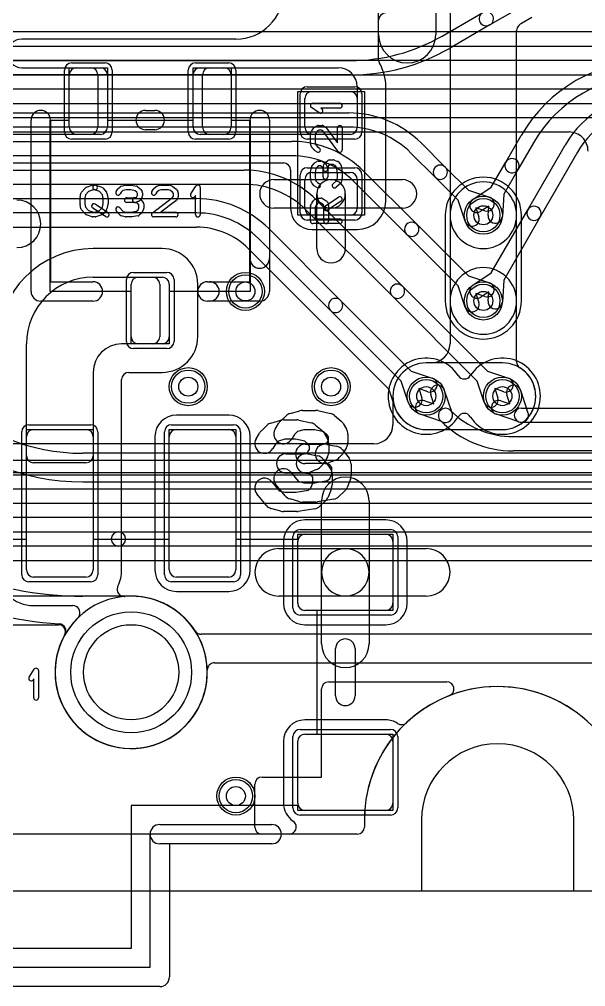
# Model space of a CAD drawing. Extents: x 0 to 57.3, y -1 to 20.5.
# Drawn here: x 35.73 to 41.67, y -1 to 9.16 of the extents above; entities that cross this region are included whole.
import ezdxf

# ---------------------------------------------------------------- set-up
doc = ezdxf.new("R2010")
doc.units = 0
for name, color, linetype in [('Hole', 1, 'CONTINUOUS'), ('L1', 3, 'CONTINUOUS'), ('L2', 3, 'CONTINUOUS'), ('L3', 3, 'CONTINUOUS'), ('L4', 3, 'CONTINUOUS'), ('MetalMask-A', 176, 'CONTINUOUS'), ('Outline', 7, 'CONTINUOUS'), ('PartsArea-A', 111, 'CONTINUOUS'), ('PartsArea-B', 111, 'CONTINUOUS'), ('PartsSilk-A', 221, 'CONTINUOUS'), ('Resist-A', 2, 'CONTINUOUS'), ('Resist-B', 2, 'CONTINUOUS'), ('Silk-A', 140, 'CONTINUOUS')]:
    doc.layers.add(name, color=color, linetype=linetype)

msp = doc.modelspace()

# ---------------------------------------------------------------- linework, layer by layer
at = {"layer": 'Hole'}
for centre, radius in [((40.6, 7.1), 0.1), ((38.1, 6.3), 0.1), ((40.6, 6.2), 0.1), ((37.5, 5.3), 0.1), ((39, 5.3), 0.1), ((40, 5.2), 0.1), ((40.8, 5.2), 0.1), ((36.9, 2.3), 0.5), ((38, 1), 0.1)]:
    msp.add_circle(centre, radius, dxfattribs=at)
at = {"layer": 'L1'}
for p, q in [((39.5, 9), (39.5, 10)), ((40.1, 10), (40.1, 9)), ((39.5, 8.73402), (39.5, 9.14996)), ((38, 8.95), (35.75, 8.95)), ((35.75, 8.65), (36.47503, 8.65)), ((36.325, 8.65), (36.575, 8.65)), ((37.625, 8.65), (37.875, 8.65)), ((37.72497, 8.65), (39.075, 8.65)), ((36.25, 8.025), (36.25, 8.575)), ((36.55, 8.57503), (36.55, 8.02497)), ((36.65, 8.575), (36.65, 8.025)), ((37.55, 8.025), (37.55, 8.575)), ((37.65, 8.02497), (37.65, 8.57503)), ((37.95, 8.575), (37.95, 8.025)), ((39.275, 8.45), (39.275, 8.02497)), ((39.57504, 7.24996), (39.57504, 8.45)), ((38.8, 8.4), (39.2, 8.4)), ((38.725, 8.025), (38.725, 8.325)), ((39.275, 8.325), (39.275, 8.025)), ((36.47503, 7.95), (34.53284, 7.95)), ((36.575, 7.95), (36.325, 7.95)), ((37.875, 7.95), (37.625, 7.95)), ((39.20003, 7.95), (37.72497, 7.95)), ((39.2, 7.95), (38.8, 7.95)), ((35.625, 7.65), (38.49996, 7.65)), ((38.57496, 7.575), (38.57496, 7.175)), ((38.8, 7.55), (39.2, 7.55)), ((38.4, 7.475), (39, 7.475)), ((38.725, 7.175), (38.725, 7.475)), ((39, 7.475), (39.75, 7.475)), ((39.275, 7.475), (39.275, 7.175)), ((38.85, 6.75), (38.85, 7.325)), ((39.15, 7.325), (39.15, 6.75)), ((39, 7.175), (38.4, 7.175)), ((39.75, 7.175), (39, 7.175)), ((39.2, 7.1), (38.8, 7.1)), ((38.8, 6.94996), (39.27504, 6.94996)), ((37.225, 6.75004), (36.5, 6.75004)), ((36.5, 6.45), (37.12503, 6.45)), ((36.975, 6.45), (37.225, 6.45)), ((36.9, 5.825), (36.9, 6.375)), ((37.2, 6.37503), (37.2, 5.82497)), ((37.3, 6.375), (37.3, 5.825)), ((37.60004, 5.825), (37.60004, 6.375)), ((35.8, 4.57497), (35.8, 5.75)), ((37.12503, 5.75), (36.8, 5.75)), ((37.225, 5.75), (36.975, 5.75)), ((40.8, 5.55004), (40, 5.55004)), ((36.5, 5.45), (36.5, 4.57497)), ((36.87504, 5.44996), (37.225, 5.44996)), ((36.80004, 3.375), (36.80004, 5.37496)), ((37.925, 5.00004), (37.375, 5.00004)), ((35.8, 3.375), (35.8, 4.775)), ((35.875, 4.85), (36.425, 4.85)), ((36.5, 4.775), (36.5, 3.375)), ((37.14996, 4.775), (37.14996, 3.375)), ((37.3, 3.375), (37.3, 4.775)), ((37.375, 4.85), (37.925, 4.85)), ((38, 4.775), (38, 3.375)), ((38.15004, 3.375), (38.15004, 4.775)), ((40, 4.84996), (40.8, 4.84996)), ((36.42503, 4.5), (35.87497, 4.5)), ((38.9, 3.35), (38.9, 4.1)), ((39.4, 4.1), (39.4, 3.35)), ((39.575, 3.90004), (38.725, 3.90004)), ((38.49996, 3.675), (38.49996, 3.025)), ((38.65, 3.025), (38.65, 3.675)), ((38.725, 3.75), (39.575, 3.75)), ((39.65, 3.675), (39.65, 3.025)), ((39.80004, 3.025), (39.80004, 3.675)), ((38.45, 3.6), (39.15, 3.6)), ((39.15, 3.6), (40, 3.6)), ((36.425, 3.3), (35.875, 3.3)), ((37.925, 3.3), (37.375, 3.3)), ((38.9, 2.6), (38.9, 3.35)), ((39.4, 3.35), (39.4, 2.6)), ((37.375, 3.14996), (37.925, 3.14996)), ((39.15, 3.1), (38.45, 3.1)), ((40, 3.1), (39.15, 3.1)), ((35.875, 2.99996), (36.28753, 2.99996)), ((39.575, 2.95), (38.725, 2.95)), ((38.725, 2.79996), (39.575, 2.79996)), ((38.975, 2.2), (40.21615, 2.2)), ((38.9, 1.2), (38.9, 2.125)), ((39.575, 1.80004), (38.725, 1.80004)), ((38.725, 1.65), (39.575, 1.65)), ((38.49996, 1.575), (38.49996, 0.925)), ((38.65, 0.925), (38.65, 1.575)), ((39.65, 1.575), (39.65, 0.925)), ((38.2, 0.67497), (38.2, 1.12503)), ((38.27497, 1.2), (38.9, 1.2)), ((39.575, 0.85), (38.725, 0.85)), ((39.35, 0.75), (39.35, 0.675)), ((38.5591, 0.6), (32.2409, 0.6)), ((39.275, 0.6), (38.27497, 0.6))]:
    msp.add_line(p, q, dxfattribs=at)
for centre in [(40.6, 7.1), (38.1, 6.3), (40.6, 6.2), (37.5, 5.3), (39, 5.3), (40, 5.2), (40.8, 5.2), (38, 1)]:
    msp.add_circle(centre, 0.2, dxfattribs=at)
for centre, radius, start, end in [((38, 9.45), 0.5, -90, 0), ((39.575, 9.14996), 0.075, 90, 180), ((35.75, 8.8), 0.15, 90, -90), ((39.8, 9), 0.3, 180, 0), ((36.325, 8.575), 0.075, 90, 180), ((36.47503, 8.57503), 0.07497, 0, 90), ((36.575, 8.575), 0.075, 0, 90), ((37.625, 8.575), 0.075, 90, 180), ((37.72497, 8.57503), 0.07497, 90, 180), ((37.875, 8.575), 0.075, 0, 90), ((39.075, 8.45), 0.2, 0, 90), ((39.57497, 8.73402), 0.07497, 180, -150.391623), ((39.075, 8.45), 0.50004, 0, 29.598496), ((38.8, 8.325), 0.075, 90, 180), ((39.2, 8.325), 0.075, 0, 90), ((36.325, 8.025), 0.075, 180, -90), ((36.47503, 8.02497), 0.07497, -90, 0), ((36.575, 8.025), 0.075, -90, 0), ((37.625, 8.025), 0.075, 180, -90), ((37.72497, 8.02497), 0.07497, 180, -90), ((37.875, 8.025), 0.075, -90, 0), ((38.8, 8.025), 0.075, 180, -90), ((39.2, 8.025), 0.075, -90, 0), ((39.20003, 8.02497), 0.07497, -90, 0), ((38.49996, 7.575), 0.075, 0, 90), ((38.8, 7.475), 0.075, 90, 180), ((39.2, 7.475), 0.075, 0, 90), ((38.4, 7.325), 0.15, 90, -90), ((39, 7.325), 0.15, 0, 180), ((39, 7.325), 0.15, 90, -90), ((39, 7.325), 0.15, -90, 90), ((39.75, 7.325), 0.15, -90, 90), ((40.6, 7.1), 0.35004, 90, -90), ((40.6, 7.1), 0.35004, -90, 90), ((35.7, 7.01), 0.25, -90, 90), ((39.27504, 7.24996), 0.3, -90, 0), ((38.8, 7.175), 0.22504, 180, -90), ((38.8, 7.175), 0.075, 180, -90), ((39.2, 7.175), 0.075, -90, 0), ((36.5, 5.75), 1.00004, 90, 180), ((37.225, 6.375), 0.37504, 0, 90), ((39, 6.75), 0.15, 180, 0), ((40.6, 6.2), 0.35004, 90, -90), ((40.6, 6.2), 0.35004, -90, 90), ((36.5, 5.75), 0.7, 90, 180), ((36.975, 6.375), 0.075, 90, 180), ((37.12503, 6.37503), 0.07497, 0, 90), ((37.225, 6.375), 0.075, 0, 90), ((36.975, 5.825), 0.075, 180, -90), ((37.12503, 5.82497), 0.07497, -90, 0), ((37.225, 5.825), 0.37504, -90, 0), ((37.225, 5.825), 0.075, -90, 0), ((36.8, 5.45), 0.3, 90, 180), ((40, 5.2), 0.35004, 90, -90), ((40.8, 5.2), 0.35004, -90, 90), ((36.87504, 5.37496), 0.075, 90, 180), ((37.375, 4.775), 0.22504, 90, 180), ((37.925, 4.775), 0.22504, 0, 90), ((35.875, 4.775), 0.075, 90, 180), ((36.425, 4.775), 0.075, 0, 90), ((37.375, 4.775), 0.075, 90, 180), ((37.925, 4.775), 0.075, 0, 90), ((35.87497, 4.57497), 0.07497, 180, -90), ((36.42503, 4.57497), 0.07497, -90, 0), ((39.15, 4.1), 0.25, 0, 180), ((38.725, 3.675), 0.22504, 90, 180), ((39.575, 3.675), 0.22504, 0, 90), ((38.725, 3.675), 0.075, 90, 180), ((39.575, 3.675), 0.075, 0, 90), ((38.45, 3.35), 0.25, 90, -90), ((39.15, 3.35), 0.25, 90, -90), ((39.15, 3.35), 0.25, 0, 180), ((39.15, 3.35), 0.25, -90, 90), ((40, 3.35), 0.25, -90, 90), ((35.875, 3.375), 0.37504, 180, -90), ((35.875, 3.375), 0.075, 180, -90), ((36.425, 3.375), 0.075, -90, 0), ((36.425, 3.375), 0.37504, -26.757719, 0), ((37.375, 3.375), 0.22504, 180, -90), ((37.375, 3.375), 0.075, 180, -90), ((37.925, 3.375), 0.22504, -90, 0), ((37.925, 3.375), 0.075, -90, 0), ((39.15, 3.35), 0.25, 180, 0), ((36.82663, 3.17195), 0.075, 161.562635, -90), ((36.8266, 3.17196), 0.07497, 152.867581, 161.562634), ((36.89999, 2.29999), 0.80004, 134.421172, 94.808961), ((36.82663, 3.17192), 0.07497, -90, -85.187491), ((36.28753, 2.92496), 0.075, -22.629854, 90), ((38.725, 3.025), 0.22504, 180, -90), ((38.725, 3.025), 0.075, 180, -90), ((39.575, 3.025), 0.22504, -90, 0), ((39.575, 3.025), 0.075, -90, 0), ((36.28755, 2.92493), 0.07497, -45.578289, -22.614574), ((39.15, 2.6), 0.25, 180, 0), ((38.975, 2.125), 0.075, 90, 180), ((40.75, 0.75), 1.4, 0, 133.194208), ((40.21615, 2.125), 0.075, -68.785884, 90), ((40.75, 0.75), 1.4, 111.219186, 180), ((38.725, 1.575), 0.22504, 90, 180), ((39.575, 1.575), 0.22504, 56.54578, 90), ((39.74041, 1.82533), 0.075, -123.459114, -46.80999), ((38.725, 1.575), 0.075, 90, 180), ((39.575, 1.575), 0.075, 0, 90), ((38.27497, 1.12503), 0.07497, 90, 180), ((38.725, 0.925), 0.22504, 180, -123.567905), ((38.725, 0.925), 0.075, 180, -90), ((39.575, 0.925), 0.075, -90, 0), ((38.5591, 0.675), 0.075, -90, 45), ((38.55912, 0.67502), 0.07497, 45, 56.434991), ((38.27497, 0.67497), 0.07497, 180, -90), ((39.275, 0.675), 0.075, -90, 0)]:
    msp.add_arc(centre, radius, start, end, dxfattribs=at)
at = {"layer": 'L2'}
for p, q in [((40.24996, 14.44996), (40.24996, 5.75004)), ((40.83598, 7.65874), (40.99692, 7.9375)), ((41.12683, 7.8625), (40.96588, 7.58374)), ((41.06692, 7.15874), (41.45879, 7.8375)), ((41.5887, 7.7625), (41.19682, 7.08374)), ((40.68388, 7.39528), (40.83598, 7.65874)), ((40.96588, 7.58374), (40.81378, 7.32028)), ((40.48966, 7.26681), (40.68388, 7.39528)), ((40.81378, 7.32028), (40.79963, 7.08785)), ((40.656, 7.197), (40.57242, 7.14171)), ((40.64991, 7.09697), (40.656, 7.197)), ((40.68388, 6.49529), (41.06692, 7.15874)), ((41.19682, 7.08374), (40.81378, 6.42028)), ((40.48966, 6.36681), (40.68388, 6.49529)), ((40.81378, 6.42028), (40.79963, 6.18785)), ((40.656, 6.297), (40.57242, 6.24171)), ((40.64991, 6.19697), (40.656, 6.297)), ((40.04996, 5.55004), (40, 5.55004)), ((39.64996, 5.2), (39.64996, 4.90004)), ((40.07919, 5.12081), (40.04742, 5.21585)), ((40.18968, 5.26341), (40.26442, 5.03983)), ((40.87919, 5.12081), (40.84742, 5.21585)), ((40.98968, 5.26341), (41.06555, 5.03644)), ((39.98415, 5.15258), (40.07919, 5.12081)), ((40.78415, 5.15258), (40.87919, 5.12081)), ((40.16015, 4.93558), (39.93659, 5.01032)), ((40.25557, 5.05048), (40.26014, 5.04591)), ((40.96356, 4.93445), (40.73659, 5.01032)), ((41, 5.075), (42.59944, 5.075)), ((40.15408, 4.93984), (40.14951, 4.94442)), ((42.59944, 4.925), (41, 4.925)), ((40.9142, 4.775), (42.95253, 4.775)), ((39.44996, 4.70004), (34.11216, 4.70004)), ((42.95253, 4.625), (40.9142, 4.625)), ((23.07634, 4.4), (43.62366, 4.4)), ((36.9, 3.10005), (33.9, 3.10005)), ((34.66484, 2.80001), (36.13516, 2.80001)), ((44.54634, 2.7), (37.63488, 2.7)), ((37.77465, 2.39996), (44.22351, 2.39996)), ((39.34996, 0.75), (39.34996, 0.67501)), ((39.27499, 0.60004), (26.96177, 0.60004))]:
    msp.add_line(p, q, dxfattribs=at)
for centre in [(40.6, 7.1), (38.1, 6.3), (40.6, 6.2), (37.5, 5.3), (39, 5.3), (40, 5.2), (40.8, 5.2), (38, 1)]:
    msp.add_circle(centre, 0.2, dxfattribs=at)
for centre, radius, start, end in [((42.36091, 7.15), 1.575, 90, 150), ((42.36091, 7.15), 1.425, 90, 149.999875), ((42.38977, 7.3), 1.075, 89.999467, 149.999845), ((42.38977, 7.3), 0.925, 89.999381, 149.999892), ((40.90093, 7.62124), 0.075, 149.999272, -30.001208), ((40.90093, 7.62124), 0.075, -30.000728, 150.000664), ((40.53104, 7.20426), 0.075, 123.486659, -56.515445), ((41.13187, 7.12124), 0.075, 149.999272, -29.999856), ((41.13187, 7.12124), 0.075, -30.000728, 150.000381), ((40.72477, 7.09241), 0.075, 176.514209, -3.482894), ((40.53104, 6.30426), 0.075, 123.486659, -56.515445), ((40.72477, 6.19241), 0.075, 176.514209, -3.482894), ((40.04996, 5.75004), 0.2, -90, 0), ((40, 5.2), 0.35004, 90, 180), ((40.11855, 5.23963), 0.075, 18.485681, -161.516599), ((40.91855, 5.23963), 0.075, 18.485681, -161.515874), ((39.96037, 5.08145), 0.075, 71.514319, -108.486295), ((40.76037, 5.08145), 0.075, 71.514319, -108.484126), ((40.20254, 4.99745), 0.075, 45, -135), ((40.20254, 4.99745), 0.075, -124.416847, 34.406227), ((40.9142, 5.7), 0.925, -134.998686, -90), ((41, 5), 0.075, 90, -90), ((41, 5), 0.075, -119.070187, 29.070187), ((39.44996, 4.90004), 0.2, -90, 0), ((40.9142, 5.7), 1.075, -134.998492, -90), ((36.9, 2.30001), 0.80004, 32.875073, 90), ((36.13516, 2.72504), 0.07497, -29.064254, 90), ((36.9, 2.29999), 0.80004, 150.937605, 1.637375), ((37.63488, 2.77497), 0.07497, -147.126087, -90), ((37.77465, 2.32499), 0.07497, 90, -178.364296), ((40.75, 0.75), 1.40004, 0, 180), ((39.27499, 0.67501), 0.07497, -90, 0)]:
    msp.add_arc(centre, radius, start, end, dxfattribs=at)
at = {"layer": 'L3'}
for p, q in [((43.65822, 9.025), (23.04178, 9.025)), ((27.81421, 8.87499), (43.0858, 8.87499)), ((43.0858, 8.72499), (27.81421, 8.72499)), ((28.01419, 8.57498), (42.4858, 8.57499)), ((42.4858, 8.42499), (28.01419, 8.42498)), ((28.21419, 8.27498), (42.21092, 8.27499)), ((42.21092, 8.12499), (28.21419, 8.12498)), ((28.21419, 7.97494), (41.49996, 7.97495)), ((40.19996, 7.1), (40.19996, 6.2)), ((41.00004, 6.2), (41.00004, 7.1)), ((43.55513, 4.60004), (36.39264, 4.60004)), ((36.39264, 4.3), (43.69761, 4.3)), ((36.95337, 3.1), (36.39264, 3.1)), ((44.54633, 2.7), (37.6349, 2.7)), ((37.77465, 2.39996), (44.22351, 2.39996)), ((39.34996, 0.75), (39.34996, 0.67501)), ((39.27499, 0.60004), (26.96177, 0.60004))]:
    msp.add_line(p, q, dxfattribs=at)
for centre in [(38.1, 6.3), (37.5, 5.3), (39, 5.3), (38, 1)]:
    msp.add_circle(centre, 0.2, dxfattribs=at)
for centre, radius, start, end in [((41.49996, 7.77495), 0.2, 0, 90.000042), ((40.6, 7.1), 0.40004, 0, 180), ((40.6, 6.2), 0.40004, 180, 0), ((40, 5.2), 0.40004, 32.63893, -32.638931), ((40.8, 5.2), 0.40004, -147.36107, 147.361069), ((40.4, 5.45619), 0.07497, -147.363505, -32.636495), ((36.39264, 6.70002), 2.09998, -134.999614, -90), ((36.39264, 6.70001), 2.40001, -134.999831, -90), ((40.4, 4.94381), 0.07497, 32.636495, 147.363505), ((36.39264, 6.7), 3.6, -135, -90), ((36.39265, 6.7), 3.90004, -135.000104, -93.649234), ((36.97496, 3.17179), 0.07497, -106.738043, -94.337163), ((36.90001, 2.3), 0.80004, 32.945988, 85.032183), ((36.13965, 2.73305), 0.07497, -29.65957, 86.352159), ((36.9, 2.30002), 0.80004, 150.337641, 1.635227), ((37.63487, 2.77498), 0.07497, -147.861755, -135), ((37.6349, 2.77501), 0.07501, -135, -90), ((37.77465, 2.32499), 0.07497, 90, -178.364296), ((40.75, 0.75), 1.40004, 0, 180), ((39.27499, 0.67501), 0.07497, -90, 0)]:
    msp.add_arc(centre, radius, start, end, dxfattribs=at)
at = {"layer": 'L4'}
for p, q in [((41.07972, 9.33622), (40.66888, 9.09903)), ((40.16774, 8.9829), (40.59388, 9.22893)), ((41.0012, 9.11764), (41.10882, 9.17977)), ((40.66888, 9.09903), (40.24274, 8.853)), ((40.972, 9.09205), (40.98567, 9.10572)), ((40.95004, 5.56056), (40.95004, 9.03904)), ((32.51262, 8.725), (39.20524, 8.725)), ((39.20524, 8.575), (32.51262, 8.575)), ((25.82498, 8.175), (39.18578, 8.175)), ((39.18578, 8.025), (25.82498, 8.025)), ((26.76421, 7.875), (38.58578, 7.875)), ((39.94593, 7.86013), (40.20048, 7.60557)), ((38.58578, 7.725), (26.76421, 7.725)), ((40.09442, 7.49951), (39.83986, 7.75407)), ((27.36421, 7.575), (38.08578, 7.575)), ((39.34593, 7.56013), (39.90048, 7.00557)), ((40.20048, 7.60557), (40.44255, 7.36351)), ((38.08578, 7.425), (27.36421, 7.425)), ((39.79442, 6.89951), (39.23986, 7.45407)), ((40.33648, 7.25746), (40.09442, 7.49951)), ((40.44255, 7.36351), (40.66341, 7.28968)), ((27.96421, 7.275), (37.58578, 7.275)), ((38.84593, 7.26013), (39.75048, 6.35557)), ((40.41032, 7.03659), (40.33648, 7.25746)), ((37.58578, 7.125), (27.96421, 7.125)), ((39.64442, 6.24951), (38.73986, 7.15407)), ((40.61585, 7.14742), (40.52081, 7.17919)), ((40.52081, 7.17919), (40.55258, 7.08415)), ((27.96421, 6.97496), (37.58579, 6.97496)), ((38.34593, 6.96013), (39.10048, 6.20557)), ((39.90048, 7.00557), (40.44254, 6.46351)), ((38.99442, 6.09951), (38.23986, 6.85407)), ((40.33649, 6.35745), (39.79442, 6.89951)), ((38.13376, 6.74798), (39.59291, 5.28883)), ((40.44254, 6.46351), (40.66341, 6.38968)), ((39.75048, 6.35557), (40.64255, 5.46351)), ((40.41032, 6.13659), (40.33649, 6.35745)), ((39.10048, 6.20557), (39.84255, 5.46351)), ((40.53649, 5.35745), (39.64442, 6.24951)), ((40.61585, 6.24742), (40.52081, 6.27919)), ((40.52081, 6.27919), (40.55258, 6.18415)), ((39.73649, 5.35745), (38.99442, 6.09951)), ((39.84255, 5.46351), (40.06341, 5.38968)), ((40.64255, 5.46351), (40.86341, 5.38968)), ((39.81032, 5.13659), (39.73649, 5.35745)), ((40.61032, 5.13659), (40.53649, 5.35745)), ((39.611, 5.25959), (39.66752, 5.09051)), ((40.01585, 5.24742), (39.92081, 5.27919)), ((39.92081, 5.27919), (39.95258, 5.18415)), ((40.81585, 5.24742), (40.72081, 5.27919)), ((40.72081, 5.27919), (40.75258, 5.18415)), ((40, 4.84996), (40.8, 4.84996)), ((42.48579, 4.52504), (27.51307, 4.52504)), ((29.85271, 4.375), (42.48579, 4.375)), ((42.48579, 4.225), (29.85271, 4.225)), ((29.8527, 4.075), (43.08579, 4.075)), ((43.08579, 3.925), (29.8527, 3.925)), ((29.8527, 3.775), (36.76635, 3.775)), ((36.76635, 3.775), (43.65822, 3.775)), ((36.76635, 3.625), (29.8527, 3.625)), ((43.65822, 3.625), (36.76635, 3.625)), ((29.8527, 3.47496), (42.72503, 3.47496)), ((39.34996, 0.75), (39.34996, 0.67501)), ((39.27499, 0.60004), (26.96177, 0.60004))]:
    msp.add_line(p, q, dxfattribs=at)
for centre in [(40.6, 7.1), (38.1, 6.3), (40.6, 6.2), (37.5, 5.3), (39, 5.3), (40, 5.2), (40.8, 5.2), (38, 1)]:
    msp.add_circle(centre, 0.2, dxfattribs=at)
for centre, radius, start, end in [((40.63138, 9.16398), 0.075, 120.000728, -60.00051), ((40.63138, 9.16398), 0.075, -59.999272, 119.999794), ((41.02501, 9.03904), 0.07497, 135, 180), ((41.03868, 9.05271), 0.07497, 119.995133, 135), ((39.20524, 10.65), 1.925, -90, -60.000016), ((39.20524, 10.65), 2.075, -90, -59.999963), ((39.18578, 7.1), 1.075, 44.999246, 90), ((39.18578, 7.1), 0.925, 44.999595, 90), ((38.58578, 6.8), 1.075, 44.999246, 90), ((38.58578, 6.8), 0.925, 44.999562, 90), ((40.14745, 7.55254), 0.075, 45, -134.999367), ((38.08578, 6.5), 1.075, 44.999246, 90), ((40.14745, 7.55254), 0.075, -135, 45), ((38.08578, 6.5), 0.925, 44.999595, 90), ((37.58578, 6.2), 1.075, 44.999246, 90), ((40.63963, 7.21855), 0.075, -108.485681, 71.516599), ((37.58578, 6.2), 0.925, 44.999595, 90), ((39.84745, 6.95254), 0.075, 45, -134.999619), ((40.48145, 7.06037), 0.075, -161.514319, 18.486295), ((37.58578, 6.2), 0.77496, 45, 89.999261), ((39.84745, 6.95254), 0.075, -135, 45), ((39.69745, 6.30254), 0.075, 45, -134.99974), ((39.69745, 6.30254), 0.075, -135, 45), ((40.63963, 6.31855), 0.075, -108.485681, 71.515874), ((39.04745, 6.15254), 0.075, 45, -134.999699), ((39.04745, 6.15254), 0.075, -135, 45), ((40.48145, 6.16037), 0.075, -161.514319, 18.484126), ((40.8, 5.2), 0.35004, -90, 58.033482), ((41.02501, 5.56056), 0.07497, 180, -121.966497), ((40.03963, 5.31855), 0.075, -108.485681, 71.515874), ((40.83963, 5.31855), 0.075, -108.485681, 71.515874), ((39.5399, 5.23582), 0.07497, 18.485702, 45), ((39.88145, 5.16037), 0.075, -161.514319, 18.484126), ((40.68145, 5.16037), 0.075, -161.514319, 18.484126), ((39.59642, 5.06674), 0.07497, 18.275445, 18.485702), ((40, 5.2), 0.35004, -161.727582, -90), ((36.76635, 3.7), 0.075, 90, -90), ((36.76635, 3.7), 0.075, -90, 90), ((36.9, 2.3), 0.80004, 90, -90), ((36.9, 2.3), 0.80004, -90, 90), ((40.75, 0.75), 1.40004, 0, 180), ((39.27499, 0.67501), 0.07497, -90, 0)]:
    msp.add_arc(centre, radius, start, end, dxfattribs=at)
at = {"layer": 'MetalMask-A'}
for p, q in [((36.325, 8.65), (36.575, 8.65)), ((37.625, 8.65), (37.875, 8.65)), ((36.25, 8.025), (36.25, 8.575)), ((36.65, 8.575), (36.65, 8.025)), ((37.55, 8.025), (37.55, 8.575)), ((37.95, 8.575), (37.95, 8.025)), ((38.8, 8.4), (39.2, 8.4)), ((38.725, 8.025), (38.725, 8.325)), ((39.275, 8.325), (39.275, 8.025)), ((36.575, 7.95), (36.325, 7.95)), ((37.875, 7.95), (37.625, 7.95)), ((39.2, 7.95), (38.8, 7.95)), ((38.8, 7.55), (39.2, 7.55)), ((38.725, 7.175), (38.725, 7.475)), ((39.275, 7.475), (39.275, 7.175)), ((39.2, 7.1), (38.8, 7.1)), ((36.975, 6.45), (37.225, 6.45)), ((36.9, 5.825), (36.9, 6.375)), ((37.3, 6.375), (37.3, 5.825)), ((37.225, 5.75), (36.975, 5.75)), ((35.8, 3.375), (35.8, 4.775)), ((35.875, 4.85), (36.425, 4.85)), ((36.5, 4.775), (36.5, 3.375)), ((37.3, 3.375), (37.3, 4.775)), ((37.375, 4.85), (37.925, 4.85)), ((38, 4.775), (38, 3.375)), ((38.65, 3.025), (38.65, 3.675)), ((38.725, 3.75), (39.575, 3.75)), ((39.65, 3.675), (39.65, 3.025)), ((36.425, 3.3), (35.875, 3.3)), ((37.925, 3.3), (37.375, 3.3)), ((39.575, 2.95), (38.725, 2.95)), ((38.725, 1.65), (39.575, 1.65)), ((38.65, 0.925), (38.65, 1.575)), ((39.65, 1.575), (39.65, 0.925)), ((39.575, 0.85), (38.725, 0.85))]:
    msp.add_line(p, q, dxfattribs=at)
for centre, start, end in [((36.325, 8.575), 90, 180), ((36.575, 8.575), 0, 90), ((37.625, 8.575), 90, 180), ((37.875, 8.575), 0, 90), ((38.8, 8.325), 90, 180), ((39.2, 8.325), 0, 90), ((36.325, 8.025), 180, -90), ((36.575, 8.025), -90, 0), ((37.625, 8.025), 180, -90), ((37.875, 8.025), -90, 0), ((38.8, 8.025), 180, -90), ((39.2, 8.025), -90, 0), ((38.8, 7.475), 90, 180), ((39.2, 7.475), 0, 90), ((38.8, 7.175), 180, -90), ((39.2, 7.175), -90, 0), ((36.975, 6.375), 90, 180), ((37.225, 6.375), 0, 90), ((36.975, 5.825), 180, -90), ((37.225, 5.825), -90, 0), ((35.875, 4.775), 90, 180), ((36.425, 4.775), 0, 90), ((37.375, 4.775), 90, 180), ((37.925, 4.775), 0, 90), ((38.725, 3.675), 90, 180), ((39.575, 3.675), 0, 90), ((35.875, 3.375), 180, -90), ((36.425, 3.375), -90, 0), ((37.375, 3.375), 180, -90), ((37.925, 3.375), -90, 0), ((38.725, 3.025), 180, -90), ((39.575, 3.025), -90, 0), ((38.725, 1.575), 90, 180), ((39.575, 1.575), 0, 90), ((38.725, 0.925), 180, -90), ((39.575, 0.925), -90, 0)]:
    msp.add_arc(centre, 0.075, start, end, dxfattribs=at)
at = {"layer": 'Outline'}
for p, q in [((39.95, 0.75), (39.95, 0)), ((41.55, 0), (41.55, 0.75)), ((39.95, 0), (26.5, 0)), ((47, 0), (41.55, 0))]:
    msp.add_line(p, q, dxfattribs=at)
msp.add_arc((40.75, 0.75), 0.8, 0, 180, dxfattribs=at)
at = {"layer": 'PartsArea-A'}
for p, q in [((36.25, 8.1), (36.25, 8.65)), ((36.25, 8.65), (36.65, 8.65)), ((36.65, 8.65), (36.65, 8.1)), ((37.55, 8.1), (37.55, 8.65)), ((37.55, 8.65), (37.95, 8.65)), ((37.95, 8.65), (37.95, 8.1)), ((38.65, 7.1), (38.65, 8.4)), ((38.65, 8.4), (39.35, 8.4)), ((39.35, 8.4), (39.35, 7.1)), ((36.05, 6.3), (36.05, 8.1)), ((36.05, 8.1), (36.25, 8.1)), ((36.65, 8.1), (37.55, 8.1)), ((37.95, 8.1), (38.15, 8.1)), ((38.15, 8.1), (38.15, 6.3)), ((39.35, 7.1), (38.65, 7.1)), ((36.9, 6.3), (36.05, 6.3)), ((36.9, 5.75), (36.9, 6.3)), ((38.15, 6.3), (37.3, 6.3)), ((37.3, 6.3), (37.3, 5.75)), ((37.3, 5.75), (36.9, 5.75)), ((35.8, 3.7), (35.8, 4.85)), ((35.8, 4.85), (36.5, 4.85)), ((36.5, 4.85), (36.5, 3.7)), ((37.3, 3.7), (37.3, 4.85)), ((37.3, 4.85), (38, 4.85)), ((38, 4.85), (38, 3.7)), ((33.5, 3.7), (35.8, 3.7)), ((36.5, 3.7), (37.3, 3.7)), ((38, 3.7), (38.65, 3.7)), ((38.65, 3.7), (38.65, 3.75)), ((38.65, 3.75), (39.65, 3.75)), ((39.65, 3.75), (39.65, 2.95)), ((39.65, 2.95), (38.85, 2.95)), ((38.85, 2.95), (38.85, 1.65)), ((38.85, 1.65), (39.65, 1.65)), ((39.65, 1.65), (39.65, 0.85)), ((38.65, 0.9), (36.9, 0.9)), ((36.9, 0.9), (36.9, -0.6)), ((38.65, 0.85), (38.65, 0.9)), ((39.65, 0.85), (38.65, 0.85)), ((36.9, -0.6), (33.9, -0.6))]:
    msp.add_line(p, q, dxfattribs=at)
at = {"layer": 'PartsArea-B'}
msp.add_line((57.3, 0), (0, 0), dxfattribs=at)
at = {"layer": 'PartsSilk-A'}
for p, q in [((38.8753, 8.17763), (38.79382, 8.23041)), ((38.80741, 8.27639), (39.09259, 8.27639)), ((37.0516, 8.2016), (37.1484, 8.2016)), ((39.09259, 8.22639), (38.89199, 8.22639)), ((38.89199, 8.22639), (38.90248, 8.21959)), ((35.8484, 6.3), (35.8484, 8.1)), ((36.0516, 8.1), (36.0516, 6.4016)), ((38.1484, 6.4016), (38.1484, 8.1)), ((38.3516, 8.1), (38.3516, 6.3)), ((38.82749, 8.02537), (38.84971, 8.03926)), ((38.86296, 8.04306), (38.90741, 8.04306)), ((38.92066, 8.03926), (38.94288, 8.02537)), ((37.1484, 7.9984), (37.0516, 7.9984)), ((38.78241, 7.85972), (38.78241, 7.94583)), ((38.7842, 7.95511), (38.79531, 7.98289)), ((38.7983, 7.98831), (38.82052, 8.01887)), ((38.84057, 7.96143), (38.83241, 7.94102)), ((38.83241, 7.94102), (38.83241, 7.86412)), ((38.85811, 7.98554), (38.84057, 7.96143)), ((38.87013, 7.99306), (38.85811, 7.98554)), ((38.90024, 7.99306), (38.87013, 7.99306)), ((38.91244, 7.98543), (38.90024, 7.99306)), ((39.07261, 7.77247), (38.91244, 7.98543)), ((38.94961, 8.0192), (39.06759, 7.86233)), ((39.06759, 7.86233), (39.06759, 8.01806)), ((39.11759, 8.01806), (39.11759, 7.7875)), ((38.79503, 7.82063), (38.78392, 7.85118)), ((38.83241, 7.86412), (38.84061, 7.84158)), ((38.84061, 7.84158), (38.8576, 7.82033)), ((38.82122, 7.78577), (38.799, 7.81355)), ((38.84971, 7.7663), (38.82749, 7.78019)), ((38.8576, 7.82033), (38.87621, 7.8087)), ((38.799, 7.61701), (38.82122, 7.64479)), ((38.82749, 7.65037), (38.84971, 7.66426)), ((38.86296, 7.66806), (38.8963, 7.66806)), ((38.90955, 7.66426), (38.93177, 7.65037)), ((38.91613, 7.59188), (38.92354, 7.63355)), ((38.93215, 7.64838), (38.96548, 7.67615)), ((38.9362, 7.64685), (38.94731, 7.63574)), ((38.95313, 7.6266), (38.96424, 7.59604)), ((38.99053, 7.63194), (38.97117, 7.61581)), ((38.98148, 7.68194), (39.02593, 7.68194)), ((39.02093, 7.63194), (38.99053, 7.63194)), ((39.04437, 7.62218), (39.02093, 7.63194)), ((39.03554, 7.68002), (39.06887, 7.66614)), ((39.05795, 7.60691), (39.04437, 7.62218)), ((39.07795, 7.65967), (39.10017, 7.63467)), ((39.10617, 7.62201), (39.11728, 7.55256)), ((38.78241, 7.49306), (38.78241, 7.54861)), ((38.78295, 7.55376), (38.79406, 7.60654)), ((38.84176, 7.59042), (38.83241, 7.54601)), ((38.83241, 7.54601), (38.83241, 7.49634)), ((38.8576, 7.61023), (38.84176, 7.59042)), ((38.87013, 7.61806), (38.8576, 7.61023)), ((38.88913, 7.61806), (38.87013, 7.61806)), ((38.90285, 7.60948), (38.88913, 7.61806)), ((38.90803, 7.6043), (38.90285, 7.60948)), ((38.91574, 7.5831), (38.90803, 7.6043)), ((38.91574, 7.50417), (38.91574, 7.5831)), ((38.97117, 7.61581), (38.96535, 7.58312)), ((38.96574, 7.5875), (38.96574, 7.50417)), ((39.06759, 7.54662), (39.05795, 7.60691)), ((39.06759, 7.49634), (39.06759, 7.54662)), ((39.11759, 7.54861), (39.11759, 7.49306)), ((36.49861, 7.41759), (36.52083, 7.41759)), ((36.79495, 7.40564), (36.83662, 7.41675)), ((36.84306, 7.41759), (36.89861, 7.41759)), ((36.90376, 7.41705), (36.95654, 7.40594)), ((37.20972, 7.41759), (37.29583, 7.41759)), ((38.79436, 7.44495), (38.78325, 7.48662)), ((38.82205, 7.40978), (38.79983, 7.43478)), ((38.83241, 7.49634), (38.84115, 7.46356)), ((38.84115, 7.46356), (38.85704, 7.44568)), ((38.85704, 7.44568), (38.87621, 7.4337)), ((39.02058, 7.43131), (39.05929, 7.46519)), ((39.09794, 7.43258), (39.0535, 7.39369)), ((39.05929, 7.46519), (39.06759, 7.49634)), ((39.11675, 7.48662), (39.10564, 7.44495)), ((36.36293, 7.28608), (36.37126, 7.33053)), ((36.37759, 7.34303), (36.41926, 7.38747)), ((36.45165, 7.34891), (36.41906, 7.31415)), ((36.42896, 7.39387), (36.49007, 7.41609)), ((36.50301, 7.36759), (36.45165, 7.34891)), ((36.52083, 7.36759), (36.50301, 7.36759)), ((36.56736, 7.34907), (36.51229, 7.36909)), ((36.52937, 7.41609), (36.59048, 7.39387)), ((36.59804, 7.31401), (36.56736, 7.34907)), ((36.60075, 7.38683), (36.63964, 7.34239)), ((36.64508, 7.33199), (36.65619, 7.28754)), ((36.7413, 7.35029), (36.75519, 7.37251)), ((36.75978, 7.37795), (36.78478, 7.40017)), ((36.79568, 7.34296), (36.7837, 7.32379)), ((36.81356, 7.35885), (36.79568, 7.34296)), ((36.84634, 7.36759), (36.81356, 7.35885)), ((36.89601, 7.36759), (36.84634, 7.36759)), ((36.94042, 7.35824), (36.89601, 7.36759)), ((36.96023, 7.3424), (36.94042, 7.35824)), ((36.96806, 7.32987), (36.96023, 7.3424)), ((36.96701, 7.401), (36.99479, 7.37878)), ((36.96806, 7.31087), (36.96806, 7.32987)), ((37.00037, 7.37251), (37.01426, 7.35029)), ((37.01806, 7.33704), (37.01806, 7.3037)), ((37.1163, 7.35029), (37.13019, 7.37251)), ((37.13577, 7.37878), (37.16355, 7.401)), ((37.17033, 7.3424), (37.1587, 7.32379)), ((37.19158, 7.35939), (37.17033, 7.3424)), ((37.17063, 7.40497), (37.20118, 7.41608)), ((37.21412, 7.36759), (37.19158, 7.35939)), ((37.29102, 7.36759), (37.21412, 7.36759)), ((37.31143, 7.35943), (37.29102, 7.36759)), ((37.30511, 7.4158), (37.33289, 7.40469)), ((37.33554, 7.34189), (37.31143, 7.35943)), ((37.34306, 7.32987), (37.33554, 7.34189)), ((37.33831, 7.4017), (37.36887, 7.37948)), ((37.34306, 7.29976), (37.34306, 7.32987)), ((37.37537, 7.37251), (37.38926, 7.35029)), ((37.39306, 7.33704), (37.39306, 7.29259)), ((37.52763, 7.3247), (37.58041, 7.40618)), ((37.62639, 7.39259), (37.62639, 7.10741)), ((38.84971, 7.3913), (38.82749, 7.40519)), ((36.3625, 7.21852), (36.3625, 7.28148)), ((36.37126, 7.16947), (36.36293, 7.21392)), ((36.41906, 7.31415), (36.4125, 7.27916)), ((36.4125, 7.27916), (36.4125, 7.22084)), ((36.4125, 7.22084), (36.41906, 7.18585)), ((36.52359, 7.2171), (36.65693, 7.12821)), ((36.60694, 7.2784), (36.59804, 7.31401)), ((36.59804, 7.18599), (36.60694, 7.2216)), ((36.60694, 7.2216), (36.60694, 7.2784)), ((36.65694, 7.28148), (36.65694, 7.21852)), ((36.85417, 7.28426), (36.9331, 7.28426)), ((36.9375, 7.23426), (36.85417, 7.23426)), ((36.9331, 7.28426), (36.9543, 7.29197)), ((36.96581, 7.22883), (36.93312, 7.23465)), ((36.94188, 7.28387), (36.98355, 7.27646)), ((36.9766, 7.24687), (36.94604, 7.23576)), ((36.9543, 7.29197), (36.95948, 7.29715)), ((36.95948, 7.29715), (36.96806, 7.31087)), ((36.98194, 7.20947), (36.96581, 7.22883)), ((36.99685, 7.2638), (36.98574, 7.25269)), ((36.99838, 7.26785), (37.02615, 7.23452)), ((37.01426, 7.29045), (37.00037, 7.26823)), ((37.03194, 7.21852), (37.03194, 7.17407)), ((37.12247, 7.12739), (37.33543, 7.28756)), ((37.3692, 7.25039), (37.21233, 7.13241)), ((37.33543, 7.28756), (37.34306, 7.29976)), ((37.38926, 7.27934), (37.37537, 7.25712)), ((37.57639, 7.30801), (37.56959, 7.29752)), ((37.57639, 7.10741), (37.57639, 7.30801)), ((38.78456, 7.19765), (38.79567, 7.22265)), ((38.7983, 7.2272), (38.82052, 7.25776)), ((38.82956, 7.26542), (38.85178, 7.27653)), ((38.85737, 7.22343), (38.84029, 7.19993)), ((38.86886, 7.22917), (38.85737, 7.22343)), ((38.86296, 7.27917), (38.8963, 7.27917)), ((38.88913, 7.22917), (38.86886, 7.22917)), ((38.91913, 7.21042), (38.88913, 7.22917)), ((38.90955, 7.27537), (38.95399, 7.24759)), ((38.93447, 7.19453), (39.07891, 7.28898)), ((39.10627, 7.24714), (38.96183, 7.15269)), ((38.9649, 7.23283), (38.97231, 7.20505)), ((36.41926, 7.11253), (36.37759, 7.15697)), ((36.41906, 7.18585), (36.45165, 7.15109)), ((36.45165, 7.15109), (36.50301, 7.13241)), ((36.62919, 7.08661), (36.49585, 7.1755)), ((36.50301, 7.13241), (36.51643, 7.13241)), ((36.51643, 7.13241), (36.56736, 7.15093)), ((36.56736, 7.15093), (36.59804, 7.18599)), ((36.63964, 7.15761), (36.60075, 7.11317)), ((36.65619, 7.21246), (36.64508, 7.16801)), ((36.78258, 7.10206), (36.74369, 7.1465)), ((36.78131, 7.17942), (36.81519, 7.14071)), ((36.81519, 7.14071), (36.84634, 7.13241)), ((36.84634, 7.13241), (36.89662, 7.13241)), ((36.89662, 7.13241), (36.95691, 7.14205)), ((36.95691, 7.14205), (36.97218, 7.15563)), ((36.97218, 7.15563), (36.98194, 7.17907)), ((36.98194, 7.17907), (36.98194, 7.20947)), ((37.00967, 7.12205), (36.98467, 7.09983)), ((37.03002, 7.16446), (37.01614, 7.13113)), ((37.21233, 7.13241), (37.36806, 7.13241)), ((38.78241, 7.0375), (38.78241, 7.1875)), ((38.84029, 7.19993), (38.83241, 7.1822)), ((38.83241, 7.1822), (38.83241, 7.0625)), ((38.92315, 7.19533), (38.91913, 7.21042)), ((38.92315, 7.0375), (38.92315, 7.19533)), ((38.97315, 7.19861), (38.97315, 7.0375)), ((36.49007, 7.08391), (36.42896, 7.10613)), ((36.52083, 7.08241), (36.49861, 7.08241)), ((36.59048, 7.10613), (36.52937, 7.08391)), ((36.83662, 7.08325), (36.79495, 7.09436)), ((36.89861, 7.08241), (36.84306, 7.08241)), ((36.97201, 7.09383), (36.90256, 7.08272)), ((37.36806, 7.08241), (37.1375, 7.08241)), ((39.09259, 7.0125), (38.80741, 7.0125)), ((38.83241, 7.0625), (39.09259, 7.0625)), ((36.0516, 6.4016), (36.4984, 6.4016)), ((37.7016, 6.4016), (38.1484, 6.4016)), ((36.4984, 6.1984), (35.95, 6.1984)), ((38.25, 6.1984), (37.7016, 6.1984)), ((38.46451, 4.93431), (38.52676, 4.99359)), ((38.56892, 5.0177), (38.67267, 5.04734)), ((38.70058, 5.05125), (38.83892, 5.05125)), ((38.86127, 5.04876), (38.99268, 5.01912)), ((39.03644, 4.99716), (39.10561, 4.93788)), ((38.41224, 4.85264), (38.44682, 4.91192)), ((39.12726, 4.91192), (39.16184, 4.85264)), ((38.61508, 4.79709), (38.58776, 4.75026)), ((38.64879, 4.82919), (38.61508, 4.79709)), ((38.71481, 4.84805), (38.64879, 4.82919)), ((38.8276, 4.84805), (38.71481, 4.84805)), ((38.92337, 4.82645), (38.8276, 4.84805)), ((38.96037, 4.79474), (38.92337, 4.82645)), ((38.97248, 4.77398), (38.96037, 4.79474)), ((39.17568, 4.80145), (39.17568, 4.71254)), ((38.72825, 4.69558), (38.91666, 4.69558)), ((38.91666, 4.69558), (38.95337, 4.70988)), ((38.95337, 4.70988), (38.95747, 4.71428)), ((38.95476, 4.69379), (39.05851, 4.67403)), ((38.95747, 4.71428), (38.97248, 4.74001)), ((38.97248, 4.74001), (38.97248, 4.77398)), ((39.11377, 4.58393), (39.0861, 4.55429)), ((39.11969, 4.63661), (39.18886, 4.5477)), ((39.16184, 4.66135), (39.12726, 4.60207)), ((38.93575, 4.49238), (38.72825, 4.49238)), ((38.98284, 4.48158), (38.91674, 4.49417)), ((39.04871, 4.52895), (38.97263, 4.49931)), ((39.00707, 4.45044), (38.98284, 4.48158)), ((39.21027, 4.48531), (39.21027, 4.36675)), ((38.57869, 4.40138), (38.65537, 4.3075)), ((38.98761, 4.33578), (39.00707, 4.38582)), ((39.00707, 4.38582), (39.00707, 4.45044)), ((38.51814, 4.15429), (38.42131, 4.27284)), ((38.65537, 4.3075), (38.71481, 4.29052)), ((38.71481, 4.29052), (38.83027, 4.29052)), ((38.83027, 4.29052), (38.96417, 4.31347)), ((38.96417, 4.31347), (38.98761, 4.33578)), ((39.20336, 4.32992), (39.16877, 4.241)), ((39.14414, 4.20425), (39.08189, 4.14498)), ((38.67267, 4.09123), (38.56892, 4.12087)), ((38.83892, 4.08732), (38.70058, 4.08732)), ((39.029, 4.11842), (38.85609, 4.08878)), ((39.0484, 2.0516), (39.0484, 2.5484)), ((39.2516, 2.5484), (39.2516, 2.0516)), ((35.82763, 2.2497), (35.88041, 2.33118)), ((35.92639, 2.31759), (35.92639, 2.03241)), ((35.87639, 2.23301), (35.86959, 2.22252)), ((35.87639, 2.03241), (35.87639, 2.23301)), ((37.2, 0.7016), (38.3764, 0.7016)), ((37.0984, -0.7984), (37.0984, 0.6)), ((38.3764, 0.4984), (37.3016, 0.4984)), ((37.3016, 0.4984), (37.3016, -0.9)), ((33.6, -0.7984), (37.0984, -0.7984)), ((37.2, -1.0016), (33.6, -1.0016))]:
    msp.add_line(p, q, dxfattribs=at)
for centre, radius, start, end in [((38.80741, 8.25139), 0.025, 90, -122.933807), ((39.09259, 8.25139), 0.025, -90, 90), ((35.95, 8.1), 0.1016, 0, 180), ((37.0516, 8.1), 0.1016, 90, -90), ((37.1484, 8.1), 0.1016, -90, 90), ((38.25, 8.1), 0.1016, 0, 180), ((38.88889, 8.19861), 0.025, -122.933543, 57.066193), ((38.86296, 8.01806), 0.025, 90, 122.010019), ((38.90741, 8.01806), 0.025, 57.994617, 90), ((39.09259, 8.01806), 0.025, 0, 180), ((38.80741, 7.94583), 0.025, 158.207103, 180), ((38.81852, 7.97361), 0.025, 143.982737, 158.202147), ((38.84074, 8.00417), 0.025, 122.005383, 143.979316), ((38.92963, 8.00417), 0.025, 36.952397, 57.989981), ((38.80741, 7.85972), 0.025, 180, -160.015388), ((38.81852, 7.82917), 0.025, -160.02081, -141.345223), ((38.84074, 7.80139), 0.025, -141.333033, -122.010019), ((38.86296, 7.7875), 0.025, -122.005383, 57.989981), ((39.09259, 7.7875), 0.025, -143.047603, 0), ((38.84074, 7.62917), 0.025, 122.005383, 141.345223), ((38.86296, 7.64306), 0.025, 90, 122.010019), ((38.8963, 7.64306), 0.025, 57.994617, 90), ((38.94815, 7.62917), 0.025, 129.790899, 169.916736), ((38.91852, 7.62917), 0.025, 45, 57.989981), ((38.92963, 7.61806), 0.025, 19.97136, 45), ((38.98148, 7.65694), 0.025, 90, 129.800498), ((39.02593, 7.65694), 0.025, 67.394238, 90), ((39.05926, 7.64306), 0.025, 41.627831, 67.391122), ((39.08148, 7.61806), 0.025, 9.089372, 41.630694), ((38.80741, 7.54861), 0.025, 168.110161, 180), ((38.81852, 7.60139), 0.025, 141.333033, 168.112983), ((38.94074, 7.5875), 0.025, 169.908369, -10.083264), ((38.94074, 7.5875), 0.025, 0, 19.97859), ((39.09259, 7.54861), 0.025, 0, 9.088668), ((36.49861, 7.39259), 0.025, 90, 109.97136), ((36.52083, 7.39259), 0.025, 70.02864, -109.981601), ((36.52083, 7.39259), 0.025, -90, 90), ((36.84306, 7.39259), 0.025, 90, 104.92885), ((36.89861, 7.39259), 0.025, 78.110161, 90), ((37.20972, 7.39259), 0.025, 90, 109.984612), ((37.29583, 7.39259), 0.025, 68.207103, 90), ((37.60139, 7.39259), 0.025, 0, 147.066193), ((38.80741, 7.49306), 0.025, 180, -165.07115), ((38.81852, 7.45139), 0.025, -165.074487, -138.369306), ((38.86296, 7.4125), 0.025, -122.005383, 57.989981), ((38.94074, 7.50417), 0.025, 180, 0), ((39.03704, 7.4125), 0.025, 131.188082, -48.810424), ((39.08148, 7.45139), 0.025, -48.811918, -14.92885), ((39.09259, 7.49306), 0.025, -14.925513, 0), ((36.39583, 7.32593), 0.025, 136.84761, 169.395833), ((36.4375, 7.37037), 0.025, 109.97136, 136.84761), ((36.58194, 7.37037), 0.025, 41.188082, 70.02864), ((36.62083, 7.32593), 0.025, 14.030684, 41.188082), ((36.7625, 7.33704), 0.025, 147.994617, -32.010019), ((36.77639, 7.35926), 0.025, 131.627831, 147.989981), ((36.80139, 7.38148), 0.025, 104.925513, 131.630694), ((36.95139, 7.38148), 0.025, 51.333033, 78.112983), ((36.97917, 7.35926), 0.025, 32.005383, 51.345223), ((36.99306, 7.33704), 0.025, 0, 32.010019), ((37.1375, 7.33704), 0.025, 147.994617, -32.010019), ((37.15139, 7.35926), 0.025, 128.666967, 147.989981), ((37.17917, 7.38148), 0.025, 109.97919, 128.654777), ((37.32361, 7.38148), 0.025, 53.982737, 68.202147), ((37.35417, 7.35926), 0.025, 32.005383, 53.979316), ((37.36806, 7.33704), 0.025, 0, 32.010019), ((37.54861, 7.31111), 0.025, 147.066457, -32.933807), ((38.84074, 7.42639), 0.025, -138.372169, -122.010019), ((36.3875, 7.28148), 0.025, 169.395833, 180), ((36.3875, 7.21852), 0.025, 180, -169.395833), ((36.50972, 7.1963), 0.025, 56.303576, -123.689076), ((36.63194, 7.28148), 0.025, 0, 14.030684), ((36.63194, 7.21852), 0.025, -14.030684, 0), ((36.85417, 7.25926), 0.025, 90, -90), ((36.9375, 7.25926), 0.025, 79.908369, -100.083264), ((36.9375, 7.25926), 0.025, -90, -70.02141), ((36.96806, 7.27037), 0.025, -70.02864, -45), ((36.97917, 7.25185), 0.025, 39.790899, 79.916736), ((36.97917, 7.28148), 0.025, -45, -32.010019), ((36.99306, 7.3037), 0.025, -32.005383, 0), ((37.00694, 7.21852), 0.025, 0, 39.800498), ((37.35417, 7.27037), 0.025, -53.047603, -32.010019), ((37.36806, 7.29259), 0.025, -32.005383, 0), ((38.81852, 7.2125), 0.025, 143.982737, 156.039637), ((38.84074, 7.24306), 0.025, 116.565051, 143.979316), ((38.86296, 7.25417), 0.025, 90, 116.565051), ((38.8963, 7.25417), 0.025, 57.994617, 90), ((38.94074, 7.22639), 0.025, 14.925513, 57.989981), ((39.09259, 7.26806), 0.025, -56.818537, 123.180863), ((36.39583, 7.17407), 0.025, -169.395833, -136.84761), ((36.4375, 7.12963), 0.025, -136.84761, -109.97136), ((36.58194, 7.12963), 0.025, -70.02864, -41.188082), ((36.64306, 7.10741), 0.025, -123.696424, 56.310924), ((36.62083, 7.17407), 0.025, -41.188082, -14.030684), ((36.7625, 7.16296), 0.025, 41.188082, -138.810424), ((36.99306, 7.14074), 0.025, -48.372169, -22.608878), ((37.00694, 7.17407), 0.025, -22.605762, 0), ((37.1375, 7.10741), 0.025, 126.952397, -90), ((37.36806, 7.10741), 0.025, -90, 90), ((38.80741, 7.1875), 0.025, 156.049145, 180), ((38.94815, 7.17361), 0.025, 123.181463, -56.819137), ((38.94815, 7.19861), 0.025, 0, 14.935268), ((36.49861, 7.10741), 0.025, -109.97136, -90), ((36.52083, 7.10741), 0.025, -90, -70.02864), ((36.80139, 7.11852), 0.025, -138.811918, -104.92885), ((36.84306, 7.10741), 0.025, -104.925513, -90), ((36.89861, 7.10741), 0.025, -90, -80.911332), ((36.96806, 7.11852), 0.025, -80.910628, -48.369306), ((37.60139, 7.10741), 0.025, 180, 0), ((38.80741, 7.0375), 0.025, 180, -90), ((38.94815, 7.0375), 0.025, 180, 0), ((39.09259, 7.0375), 0.025, -90, 90), ((36.4984, 6.3), 0.1016, -90, 90), ((37.7016, 6.3), 0.1016, 90, -90), ((35.95, 6.3), 0.1016, 180, -90), ((38.25, 6.3), 0.1016, -90, 0), ((38.59683, 4.92001), 0.1016, 105.944621, 133.600061), ((38.70058, 4.94965), 0.1016, 90, 105.943937), ((38.83892, 4.94965), 0.1016, 77.29197, 90), ((38.97033, 4.92001), 0.1016, 49.406657, 77.289429), ((38.53458, 4.86073), 0.1016, 133.600291, 149.743563), ((39.0395, 4.86073), 0.1016, 30.254813, 49.402799), ((38.5, 4.80145), 0.1016, 149.745187, -30.256437), ((39.07408, 4.80145), 0.1016, 0, 30.256437), ((38.72825, 4.59398), 0.1016, 90, -90), ((38.93575, 4.59398), 0.1016, 79.216493, -100.783283), ((39.0395, 4.57422), 0.1016, 37.883886, 79.216717), ((39.07408, 4.71254), 0.1016, -30.254813, 0), ((39.0395, 4.65326), 0.1016, -43.029738, -30.256437), ((38.93575, 4.59398), 0.1016, -90, -68.714614), ((39.01183, 4.62362), 0.1016, -68.715915, -43.031264), ((39.10867, 4.48531), 0.1016, 0, 37.882121), ((38.5, 4.33711), 0.1016, 39.240206, -140.758526), ((39.10867, 4.36675), 0.1016, -21.253717, 0), ((39.07408, 4.27783), 0.1016, -46.403793, -21.256102), ((38.59683, 4.21856), 0.1016, -140.759794, -105.943937), ((38.70058, 4.18892), 0.1016, -105.944621, -90), ((38.83892, 4.18892), 0.1016, -90, -80.272973), ((39.01183, 4.21856), 0.1016, -80.270675, -46.404766), ((39.15, 2.5484), 0.1016, 0, 180), ((35.90139, 2.31759), 0.025, 0, 147.066193), ((35.84861, 2.23611), 0.025, 147.066457, -32.933807), ((35.90139, 2.03241), 0.025, 180, 0), ((39.15, 2.0516), 0.1016, 180, 0), ((37.2, 0.6), 0.1016, 90, 180), ((38.3764, 0.6), 0.1016, -90, 90), ((37.2, -0.9), 0.1016, -90, 0)]:
    msp.add_arc(centre, radius, start, end, dxfattribs=at)
at = {"layer": 'Resist-A'}
for p, q in [((36.275, 8.7), (36.625, 8.7)), ((37.575, 8.7), (37.925, 8.7)), ((36.2, 7.975), (36.2, 8.625)), ((36.7, 8.625), (36.7, 7.975)), ((37.5, 7.975), (37.5, 8.625)), ((38, 8.625), (38, 7.975)), ((38.75, 8.45), (39.25, 8.45)), ((38.675, 7.975), (38.675, 8.375)), ((39.325, 8.375), (39.325, 7.975)), ((36.625, 7.9), (36.275, 7.9)), ((37.925, 7.9), (37.575, 7.9)), ((39.25, 7.9), (38.75, 7.9)), ((38.675, 7.125), (38.675, 7.525)), ((38.75, 7.6), (39.25, 7.6)), ((39.325, 7.525), (39.325, 7.125)), ((39.25, 7.05), (38.75, 7.05)), ((36.85, 5.775), (36.85, 6.425)), ((36.925, 6.5), (37.275, 6.5)), ((37.35, 6.425), (37.35, 5.775)), ((37.275, 5.7), (36.925, 5.7)), ((35.825, 4.9), (36.475, 4.9)), ((37.325, 4.9), (37.975, 4.9)), ((35.75, 3.325), (35.75, 4.825)), ((36.55, 4.825), (36.55, 3.325)), ((37.25, 3.325), (37.25, 4.825)), ((38.05, 4.825), (38.05, 3.325)), ((38.675, 3.8), (39.625, 3.8)), ((38.6, 2.975), (38.6, 3.725)), ((39.7, 3.725), (39.7, 2.975)), ((36.475, 3.25), (35.825, 3.25)), ((37.975, 3.25), (37.325, 3.25)), ((39.625, 2.9), (38.675, 2.9)), ((38.675, 1.7), (39.625, 1.7)), ((38.6, 0.875), (38.6, 1.625)), ((39.7, 1.625), (39.7, 0.875)), ((39.625, 0.8), (38.675, 0.8))]:
    msp.add_line(p, q, dxfattribs=at)
for centre, radius in [((40.6, 7.1), 0.175), ((38.1, 6.3), 0.175), ((40.6, 6.2), 0.175), ((37.5, 5.3), 0.175), ((39, 5.3), 0.175), ((40, 5.2), 0.175), ((40.8, 5.2), 0.175), ((36.9, 2.3), 0.635), ((38, 1), 0.175)]:
    msp.add_circle(centre, radius, dxfattribs=at)
for centre, start, end in [((36.275, 8.625), 90, 180), ((36.625, 8.625), 0, 90), ((37.575, 8.625), 90, 180), ((37.925, 8.625), 0, 90), ((38.75, 8.375), 90, 180), ((39.25, 8.375), 0, 90), ((36.275, 7.975), 180, -90), ((36.625, 7.975), -90, 0), ((37.575, 7.975), 180, -90), ((37.925, 7.975), -90, 0), ((38.75, 7.975), 180, -90), ((39.25, 7.975), -90, 0), ((38.75, 7.525), 90, 180), ((39.25, 7.525), 0, 90), ((38.75, 7.125), 180, -90), ((39.25, 7.125), -90, 0), ((36.925, 6.425), 90, 180), ((37.275, 6.425), 0, 90), ((36.925, 5.775), 180, -90), ((37.275, 5.775), -90, 0), ((35.825, 4.825), 90, 180), ((36.475, 4.825), 0, 90), ((37.325, 4.825), 90, 180), ((37.975, 4.825), 0, 90), ((38.675, 3.725), 90, 180), ((39.625, 3.725), 0, 90), ((35.825, 3.325), 180, -90), ((36.475, 3.325), -90, 0), ((37.325, 3.325), 180, -90), ((37.975, 3.325), -90, 0), ((38.675, 2.975), 180, -90), ((39.625, 2.975), -90, 0), ((38.675, 1.625), 90, 180), ((39.625, 1.625), 0, 90), ((38.675, 0.875), 180, -90), ((39.625, 0.875), -90, 0)]:
    msp.add_arc(centre, 0.075, start, end, dxfattribs=at)
at = {"layer": 'Resist-B'}
for centre, radius in [((40.6, 7.1), 0.175), ((38.1, 6.3), 0.175), ((40.6, 6.2), 0.175), ((37.5, 5.3), 0.175), ((39, 5.3), 0.175), ((40, 5.2), 0.175), ((40.8, 5.2), 0.175), ((36.9, 2.3), 0.635), ((38, 1), 0.175)]:
    msp.add_circle(centre, radius, dxfattribs=at)
at = {"layer": 'Silk-A'}
for p, q in [((37.0516, 8.2016), (37.1484, 8.2016)), ((35.8484, 6.3), (35.8484, 8.1)), ((36.0516, 8.1), (36.0516, 6.4016)), ((38.1484, 6.64544), (38.1484, 8.1)), ((38.3516, 8.1), (38.3516, 6.64544)), ((37.1484, 7.9984), (37.0516, 7.9984)), ((36.0516, 6.4016), (36.4984, 6.4016)), ((37.7016, 6.4016), (37.7234, 6.4016)), ((36.4984, 6.1984), (35.95, 6.1984)), ((37.7234, 6.1984), (37.7016, 6.1984)), ((38.26451, 4.83431), (38.32676, 4.89359)), ((38.36892, 4.9177), (38.47267, 4.94734)), ((38.50058, 4.95125), (38.63892, 4.95125)), ((38.66127, 4.94876), (38.79268, 4.91912)), ((38.83644, 4.89716), (38.90561, 4.83788)), ((38.21224, 4.75264), (38.24682, 4.81192)), ((38.92726, 4.81192), (38.96184, 4.75264)), ((38.41508, 4.69709), (38.38776, 4.65026)), ((38.44879, 4.72919), (38.41508, 4.69709)), ((38.51481, 4.74805), (38.44879, 4.72919)), ((38.6276, 4.74805), (38.51481, 4.74805)), ((38.72337, 4.72645), (38.6276, 4.74805)), ((38.76037, 4.69474), (38.72337, 4.72645)), ((38.77248, 4.67398), (38.76037, 4.69474)), ((38.77248, 4.64001), (38.77248, 4.67398)), ((38.97568, 4.70145), (38.97568, 4.61254)), ((38.52825, 4.59558), (38.71666, 4.59558)), ((38.71666, 4.59558), (38.75337, 4.60988)), ((38.75337, 4.60988), (38.75747, 4.61428)), ((38.75476, 4.59379), (38.85851, 4.57403)), ((38.75747, 4.61428), (38.77248, 4.64001)), ((38.91377, 4.48393), (38.8861, 4.45429)), ((38.91969, 4.53661), (38.98886, 4.4477)), ((38.96184, 4.56135), (38.92726, 4.50207)), ((38.73575, 4.39238), (38.52825, 4.39238)), ((38.78284, 4.38158), (38.71674, 4.39417)), ((38.84871, 4.42895), (38.77263, 4.39931)), ((38.80707, 4.35044), (38.78284, 4.38158)), ((39.01027, 4.38531), (39.01027, 4.26675)), ((38.37869, 4.30138), (38.45537, 4.2075)), ((38.78761, 4.23578), (38.80707, 4.28582)), ((38.80707, 4.28582), (38.80707, 4.35044)), ((38.31814, 4.05429), (38.22131, 4.17284)), ((38.45537, 4.2075), (38.51481, 4.19052)), ((38.51481, 4.19052), (38.63027, 4.19052)), ((38.63027, 4.19052), (38.76417, 4.21347)), ((38.76417, 4.21347), (38.78761, 4.23578)), ((39.00336, 4.22992), (38.96877, 4.141)), ((38.94414, 4.10425), (38.88189, 4.04498)), ((38.47267, 3.99123), (38.36892, 4.02087)), ((38.63892, 3.98732), (38.50058, 3.98732)), ((38.829, 4.01842), (38.65609, 3.98878)), ((39.0484, 2.0516), (39.0484, 2.5484)), ((39.2516, 2.5484), (39.2516, 2.0516)), ((37.2, 0.7016), (38.3764, 0.7016)), ((38.3764, 0.4984), (37.2, 0.4984))]:
    msp.add_line(p, q, dxfattribs=at)
for centre, start, end in [((35.95, 8.1), 0, 180), ((37.0516, 8.1), 90, -90), ((37.1484, 8.1), -90, 90), ((38.25, 8.1), 0, 180), ((38.25, 6.64544), 180, 0), ((36.4984, 6.3), -90, 90), ((37.7016, 6.3), 90, -90), ((37.7234, 6.3), -90, 90), ((35.95, 6.3), 180, -90), ((38.39683, 4.82001), 105.944621, 133.600061), ((38.50058, 4.84965), 90, 105.943937), ((38.63892, 4.84965), 77.29197, 90), ((38.77033, 4.82001), 49.406657, 77.289429), ((38.33458, 4.76073), 133.600291, 149.743563), ((38.8395, 4.76073), 30.254813, 49.402799), ((38.3, 4.70145), 149.745187, -30.256437), ((38.87408, 4.70145), 0, 30.256437), ((38.52825, 4.49398), 90, -90), ((38.73575, 4.49398), 79.216493, -100.783283), ((38.8395, 4.47422), 37.883886, 79.216717), ((38.87408, 4.61254), -30.254813, 0), ((38.8395, 4.55326), -43.029738, -30.256437), ((38.73575, 4.49398), -90, -68.714614), ((38.81183, 4.52362), -68.715915, -43.031264), ((38.90867, 4.38531), 0, 37.882121), ((38.3, 4.23711), 39.240206, -140.758526), ((38.90867, 4.26675), -21.253717, 0), ((38.87408, 4.17783), -46.403793, -21.256102), ((38.39683, 4.11856), -140.759794, -105.943937), ((38.50058, 4.08892), -105.944621, -90), ((38.63892, 4.08892), -90, -80.272973), ((38.81183, 4.11856), -80.270675, -46.404766), ((39.15, 2.5484), 0, 180), ((39.15, 2.0516), 180, 0), ((37.2, 0.6), 90, -90), ((38.3764, 0.6), -90, 90)]:
    msp.add_arc(centre, 0.1016, start, end, dxfattribs=at)

doc.saveas('drawing.dxf')
